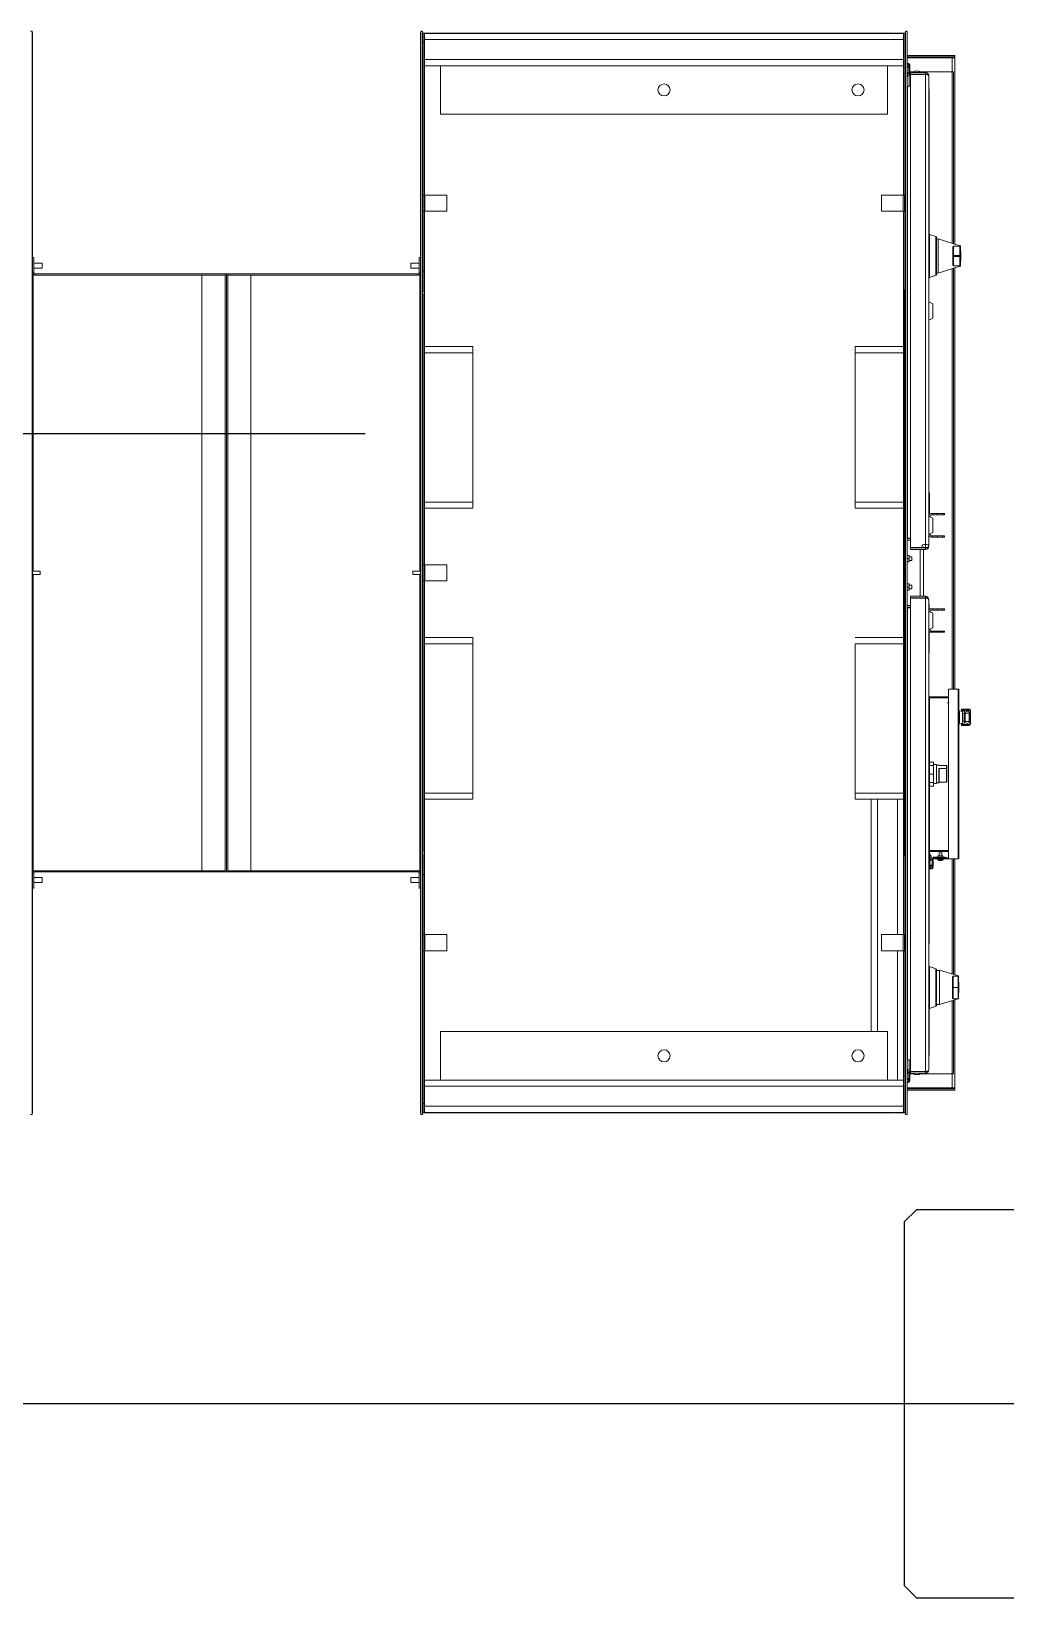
# Model space of a CAD drawing. Extents: x 1.3 to 36.8, y 1.2 to 24.4.
# Drawn here: x 5.766 to 7.022, y 13.629 to 15.647 of the extents above; entities that cross this region are included whole.
import ezdxf

# ---------------------------------------------------------------- set-up
doc = ezdxf.new("R2010")
doc.units = 0
doc.header["$LTSCALE"] = 96
doc.header["$MEASUREMENT"] = 0
doc.linetypes.add('CENTER', pattern=[2, 1.25, -0.25, 0.25, -0.25])
doc.linetypes.add('DOT', pattern=[0.25, 0, -0.25])
for name, color, linetype in [('A-COLS', 1, 'Continuous'), ('A-GRID', 8, 'CENTER'), ('E - Equipment New', 7, 'Continuous')]:
    doc.layers.add(name, color=color, linetype=linetype)
doc.layers.add('NO PLOT - GRID', color=255, linetype='DOT', plot=False)

msp = doc.modelspace()

# ---------------------------------------------------------------- linework, layer by layer
at = {"layer": 'A-COLS'}
msp.add_lwpolyline([(7.64121, 13.64435), (7.64121, 14.1131), (7.62559, 14.12873), (6.90684, 14.12873), (6.89121, 14.1131), (6.89121, 13.64435), (6.90684, 13.62873), (7.62559, 13.62873)], close=True, dxfattribs=at)
at = {"layer": 'A-GRID'}
for p, q in [((6.1964, 15.12872), (2.91385, 15.12872)), ((8.92253, 13.87873), (2.91385, 13.87873))]:
    msp.add_line(p, q, dxfattribs=at)
at = {"layer": 'E - Equipment New', "color": 254, "linetype": 'Continuous', "lineweight": 15}
for p, q in [((5.76715, 15.64737), (5.76496, 15.64737)), ((5.76715, 14.25154), (5.76715, 15.64737)), ((5.76757, 15.64581), (5.76715, 15.64581)), ((5.76757, 14.2531), (5.76757, 15.64581)), ((6.26757, 15.64581), (6.26798, 15.64581)), ((6.26757, 14.2531), (6.26757, 15.64581)), ((6.26798, 14.25154), (6.26798, 15.64737)), ((6.26798, 15.64737), (6.27017, 15.64737)), ((6.27017, 14.25154), (6.27017, 15.64737)), ((6.27017, 15.64518), (6.27194, 15.64518)), ((6.27194, 15.64518), (6.27194, 15.63331)), ((6.27194, 15.64518), (6.27413, 15.64518)), ((6.89028, 15.64477), (6.27278, 15.64477)), ((6.27278, 15.63685), (6.27278, 15.64477)), ((6.27413, 15.64518), (6.28429, 15.64518)), ((6.27413, 15.64518), (6.27413, 15.64477)), ((6.49934, 15.64518), (6.28538, 15.64518)), ((6.87694, 15.64518), (6.87694, 15.64477)), ((6.87804, 15.64518), (6.88819, 15.64518)), ((6.87804, 15.64518), (6.87804, 15.64477)), ((6.88819, 15.64518), (6.89038, 15.64518)), ((6.88819, 15.64477), (6.88819, 15.64518)), ((6.89028, 15.63685), (6.89028, 15.64477)), ((6.89101, 15.64518), (6.89038, 15.64518)), ((6.89038, 15.59369), (6.89038, 15.64518)), ((6.89101, 15.64518), (6.89288, 15.64518)), ((6.89101, 15.43643), (6.89101, 15.64518)), ((6.89288, 14.25154), (6.89288, 15.64737)), ((6.89288, 15.64737), (6.89507, 15.64737)), ((6.89507, 14.25154), (6.89507, 15.64737)), ((6.27194, 15.63331), (6.27017, 15.63331)), ((6.27194, 15.63331), (6.27246, 15.63331)), ((6.27194, 15.63331), (6.27194, 15.43643)), ((6.27246, 15.63331), (6.27278, 15.63331)), ((6.27246, 15.43643), (6.27246, 15.63331)), ((6.89028, 15.63685), (6.27278, 15.63685)), ((6.27278, 15.61102), (6.27278, 15.63685)), ((6.89028, 15.61102), (6.89028, 15.63685)), ((6.89028, 15.61102), (6.27278, 15.61102)), ((6.27278, 15.6031), (6.27278, 15.61102)), ((6.89028, 15.6031), (6.89028, 15.61102)), ((6.95615, 15.61612), (6.89507, 15.61612)), ((6.95615, 15.61456), (6.89507, 15.61456)), ((6.89507, 15.613), (6.95302, 15.613)), ((6.95302, 15.59529), (6.95302, 15.613)), ((6.95615, 15.613), (6.95302, 15.613)), ((6.95615, 15.61612), (6.95615, 15.61456)), ((6.95615, 15.3731), (6.95615, 15.613)), ((6.29361, 15.6031), (6.27278, 15.6031)), ((6.27278, 15.6031), (6.27278, 15.43643)), ((6.89028, 15.6031), (6.86944, 15.6031)), ((6.89028, 15.6031), (6.89028, 15.43643)), ((6.89028, 15.59369), (6.89101, 15.59369)), ((6.89101, 15.5898), (6.89028, 15.5898)), ((6.89038, 15.57685), (6.89038, 15.5898)), ((6.89559, 15.59175), (6.89559, 15.59382)), ((6.89559, 15.59175), (6.89559, 15.58969)), ((6.89696, 15.60156), (6.89696, 15.59956)), ((6.89821, 15.59956), (6.89696, 15.59956)), ((6.89696, 15.59956), (6.89696, 15.59388)), ((6.89729, 15.57685), (6.89729, 15.59249)), ((6.89821, 15.59956), (6.89821, 15.60372)), ((6.89821, 15.59388), (6.89821, 15.59956)), ((6.89821, 15.59529), (6.90414, 15.59529)), ((6.89926, 15.5942), (6.91832, 15.5942)), ((6.89926, 15.5942), (6.89926, 15.59202)), ((6.89926, 15.59202), (6.91009, 15.59202)), ((6.91832, 15.59187), (6.89926, 15.59187)), ((6.89926, 14.98196), (6.89926, 15.59187)), ((6.90551, 15.59597), (6.90967, 15.59597)), ((6.91009, 15.59187), (6.91009, 15.59202)), ((6.92051, 15.59202), (6.91009, 15.59202)), ((6.91108, 15.59529), (6.95302, 15.59529)), ((6.91154, 15.5942), (6.91154, 15.59529)), ((6.91832, 15.5942), (6.91832, 15.59202)), ((6.91832, 14.98196), (6.91832, 15.59187)), ((6.92051, 15.5916), (6.92051, 15.59202)), ((6.92269, 14.984), (6.92269, 15.58983)), ((6.95301, 15.37412), (6.95301, 15.59529)), ((6.95302, 15.59529), (6.95459, 15.59529)), ((6.95459, 15.59529), (6.95459, 15.37361)), ((6.89101, 15.57685), (6.89038, 15.57685)), ((6.89038, 15.57685), (6.89038, 15.43643)), ((6.89507, 15.57685), (6.89538, 15.57685)), ((6.89538, 15.57685), (6.89538, 14.99435)), ((6.89926, 15.57685), (6.89538, 15.57685)), ((6.92321, 15.57337), (6.92269, 15.57337)), ((6.92321, 15.38571), (6.92321, 15.57337)), ((6.27017, 15.43643), (6.27173, 15.43643)), ((6.27173, 15.43643), (6.27173, 15.4156)), ((6.27173, 15.43643), (6.2733, 15.43643)), ((6.2733, 15.43643), (6.2733, 15.4156)), ((6.2733, 15.43643), (6.30142, 15.43643)), ((6.30142, 15.43643), (6.30142, 15.4156)), ((6.88976, 15.43643), (6.86163, 15.43643)), ((6.86163, 15.4156), (6.86163, 15.43643)), ((6.88976, 15.43643), (6.89132, 15.43643)), ((6.88976, 15.4156), (6.88976, 15.43643)), ((6.89288, 15.43643), (6.89132, 15.43643)), ((6.89132, 15.4156), (6.89132, 15.43643)), ((6.27017, 15.4156), (6.27173, 15.4156)), ((6.2733, 15.4156), (6.27173, 15.4156)), ((6.27194, 15.4156), (6.27194, 15.33831)), ((6.27246, 15.31002), (6.27246, 15.4156)), ((6.27278, 15.4156), (6.27278, 15.24112)), ((6.2733, 15.4156), (6.30142, 15.4156)), ((6.88976, 15.4156), (6.86163, 15.4156)), ((6.89132, 15.4156), (6.88976, 15.4156)), ((6.89028, 15.4156), (6.89028, 15.24112)), ((6.89038, 15.4156), (6.89038, 15.29019)), ((6.89101, 14.48331), (6.89101, 15.4156)), ((6.89288, 15.4156), (6.89132, 15.4156)), ((6.92379, 15.38572), (6.932, 15.38274)), ((6.92379, 15.32993), (6.92379, 15.38572)), ((6.932, 15.38274), (6.932, 15.33291)), ((6.93254, 15.38197), (6.93254, 15.33368)), ((6.93254, 15.37997), (6.935, 15.37997)), ((6.935, 15.37997), (6.96314, 15.37083)), ((6.935, 15.33568), (6.935, 15.37997)), ((6.95386, 15.36982), (6.95386, 15.35834)), ((6.95468, 15.35834), (6.95468, 15.37064)), ((6.96288, 15.37064), (6.95468, 15.37064)), ((6.96288, 15.37064), (6.96288, 15.35834)), ((6.96314, 15.37083), (6.96314, 15.3706)), ((6.9637, 15.36982), (6.9637, 15.37005)), ((6.9637, 15.35834), (6.9637, 15.36982)), ((6.96411, 15.36439), (6.9637, 15.36439)), ((6.96411, 15.35126), (6.96411, 15.36439)), ((5.76757, 15.3557), (5.76913, 15.3557)), ((5.76913, 15.33643), (5.76913, 15.3557)), ((5.77987, 15.34857), (5.76913, 15.34857)), ((5.76913, 15.34201), (5.77987, 15.34201)), ((5.77987, 15.34857), (5.77987, 15.34201)), ((6.25526, 15.34857), (6.26601, 15.34857)), ((6.25526, 15.34857), (6.25526, 15.34201)), ((6.26601, 15.34201), (6.25526, 15.34201)), ((6.26757, 15.3557), (6.26601, 15.3557)), ((6.26601, 15.33643), (6.26601, 15.3557)), ((6.96314, 15.34482), (6.935, 15.33568)), ((6.95386, 15.35834), (6.95468, 15.35834)), ((6.95386, 15.35834), (6.95386, 15.35731)), ((6.95386, 15.35731), (6.95468, 15.35731)), ((6.95386, 15.35731), (6.95386, 15.34583)), ((6.95459, 15.34204), (6.95459, 14.79977)), ((6.95468, 15.35731), (6.95468, 15.35834)), ((6.95468, 15.35834), (6.96288, 15.35834)), ((6.95468, 15.34501), (6.95468, 15.35731)), ((6.96288, 15.35731), (6.95468, 15.35731)), ((6.95468, 15.34501), (6.96288, 15.34501)), ((6.95615, 14.79977), (6.95615, 15.34255)), ((6.96288, 15.35834), (6.96288, 15.35731)), ((6.9637, 15.35834), (6.96288, 15.35834)), ((6.96288, 15.35731), (6.96288, 15.34501)), ((6.9637, 15.35731), (6.96288, 15.35731)), ((6.96314, 15.34505), (6.96314, 15.34482)), ((6.9637, 15.35731), (6.9637, 15.35834)), ((6.9637, 15.34583), (6.9637, 15.35731)), ((6.96411, 15.35126), (6.9637, 15.35126)), ((6.9637, 15.3456), (6.9637, 15.34583)), ((5.76913, 15.33643), (5.76757, 15.33643)), ((5.76799, 15.33487), (5.76757, 15.33487)), ((5.76848, 15.33422), (5.76848, 14.9515)), ((5.77069, 15.33487), (5.77069, 15.33331)), ((6.01601, 15.33487), (5.77069, 15.33487)), ((6.01601, 15.33331), (5.77069, 15.33331)), ((5.98595, 15.33331), (5.98595, 14.5656)), ((6.01601, 15.33487), (6.01601, 15.33331)), ((6.01601, 15.33487), (6.01601, 14.56404)), ((6.01757, 15.33487), (6.01601, 15.33487)), ((6.01757, 15.33487), (6.01757, 14.56404)), ((6.01757, 15.33487), (6.01913, 15.33487)), ((6.01757, 15.33487), (6.01757, 14.56404)), ((6.01913, 15.33487), (6.01913, 15.33331)), ((6.01913, 15.33487), (6.26444, 15.33487)), ((6.01913, 15.33487), (6.01913, 14.56404)), ((6.01913, 15.33331), (6.26444, 15.33331)), ((6.04918, 15.33331), (6.04918, 14.5656)), ((6.26444, 15.33487), (6.26444, 15.33331)), ((6.26601, 15.33643), (6.26757, 15.33643)), ((6.26665, 15.33422), (6.26665, 14.9515)), ((6.26715, 15.33487), (6.26757, 15.33487)), ((6.27194, 15.33831), (6.27017, 15.33831)), ((6.27194, 15.33831), (6.27194, 15.31143)), ((6.932, 15.33291), (6.92379, 15.32993)), ((6.935, 15.33568), (6.93254, 15.33568)), ((6.95301, 14.79977), (6.95301, 15.34153)), ((6.27194, 15.30764), (6.27194, 14.95987)), ((6.27246, 14.95987), (6.27246, 15.30739)), ((6.89163, 15.31404), (6.89288, 15.31404)), ((6.89163, 15.31404), (6.89163, 14.58487)), ((6.89028, 15.29019), (6.89101, 15.29019)), ((6.89101, 15.28363), (6.89028, 15.28363)), ((6.89038, 15.28363), (6.89038, 15.01493)), ((6.92269, 15.29863), (6.9279, 15.2962)), ((6.9279, 15.2962), (6.9279, 15.27762)), ((6.9279, 15.27762), (6.92269, 15.27519)), ((6.33528, 15.24112), (6.27278, 15.24112)), ((6.27278, 15.2332), (6.27278, 15.24112)), ((6.33528, 15.2332), (6.33528, 15.24112)), ((6.89028, 15.24112), (6.82778, 15.24112)), ((6.82778, 15.2332), (6.82778, 15.24112)), ((6.89028, 15.2332), (6.89028, 15.24112)), ((6.33528, 15.2332), (6.27278, 15.2332)), ((6.27278, 15.0407), (6.27278, 15.2332)), ((6.33528, 15.0407), (6.33528, 15.2332)), ((6.89028, 15.2332), (6.82778, 15.2332)), ((6.82778, 15.0407), (6.82778, 15.2332)), ((6.89028, 15.0407), (6.89028, 15.2332)), ((6.33528, 15.0407), (6.27278, 15.0407)), ((6.27278, 15.03279), (6.27278, 15.0407)), ((6.33528, 15.03279), (6.33528, 15.0407)), ((6.89028, 15.0407), (6.82778, 15.0407)), ((6.82778, 15.03279), (6.82778, 15.0407)), ((6.89028, 15.03279), (6.89028, 15.0407)), ((6.92373, 15.05254), (6.92269, 15.05254)), ((6.92373, 15.02511), (6.92373, 15.05254)), ((6.33528, 15.03279), (6.27278, 15.03279)), ((6.27278, 15.03279), (6.27278, 14.95987)), ((6.89028, 15.03279), (6.82778, 15.03279)), ((6.89028, 15.03279), (6.89028, 14.86612)), ((6.92269, 15.02254), (6.9279, 15.02011)), ((6.92433, 15.02271), (6.92433, 15.02177)), ((6.92433, 15.02182), (6.9279, 15.02016)), ((6.92597, 15.02599), (6.92796, 15.02599)), ((6.92796, 15.02435), (6.92597, 15.02435)), ((6.9279, 15.02016), (6.9279, 15.02011)), ((6.9279, 15.02011), (6.9279, 15.01082)), ((6.92796, 15.02599), (6.92796, 15.02435)), ((6.93376, 15.02599), (6.92796, 15.02599)), ((6.93376, 15.02435), (6.92796, 15.02435)), ((6.93376, 15.02435), (6.93376, 15.02599)), ((6.93376, 15.02599), (6.94039, 15.02599)), ((6.94039, 15.02435), (6.93376, 15.02435)), ((6.94039, 15.02435), (6.94039, 15.02599)), ((6.94039, 15.02599), (6.94279, 15.02599)), ((6.94279, 15.02435), (6.94039, 15.02435)), ((6.94279, 15.02435), (6.94279, 15.02599)), ((6.89028, 15.01493), (6.89101, 15.01493)), ((6.89028, 15.01488), (6.89101, 15.01488)), ((6.89101, 15.01321), (6.89028, 15.01321)), ((6.89028, 15.00842), (6.89101, 15.00842)), ((6.89101, 15.00676), (6.89028, 15.00676)), ((6.89038, 15.00676), (6.89038, 14.98935)), ((6.9279, 15.00153), (6.92269, 14.9991)), ((6.92433, 14.99986), (6.92433, 14.99893)), ((6.9279, 15.01082), (6.9279, 15.00153)), ((6.89028, 14.98591), (6.89038, 14.98591)), ((6.89038, 14.98133), (6.89038, 14.98935)), ((6.89101, 14.98935), (6.89038, 14.98935)), ((6.89038, 14.98133), (6.89101, 14.98133)), ((6.89538, 14.99435), (6.89507, 14.99435)), ((6.89926, 14.99372), (6.89507, 14.99372)), ((6.89926, 14.99154), (6.89507, 14.99154)), ((6.89538, 14.99435), (6.89926, 14.99435)), ((6.89926, 14.98196), (6.91832, 14.98196)), ((6.91009, 14.98181), (6.89926, 14.98181)), ((6.89926, 14.97962), (6.89926, 14.98181)), ((6.91832, 14.97962), (6.89926, 14.97962)), ((6.91009, 14.98181), (6.91009, 14.98196)), ((6.92051, 14.98181), (6.91009, 14.98181)), ((6.91163, 14.97962), (6.91163, 14.91929)), ((6.91601, 14.97962), (6.91601, 14.91929)), ((6.91832, 14.97962), (6.91832, 14.98181)), ((6.92051, 14.98181), (6.92051, 14.98223)), ((6.92597, 14.99729), (6.92796, 14.99729)), ((6.92796, 14.99564), (6.92597, 14.99564)), ((6.92796, 14.99729), (6.92796, 14.99564)), ((6.93376, 14.99729), (6.92796, 14.99729)), ((6.92796, 14.99564), (6.93376, 14.99564)), ((6.93376, 14.99729), (6.93376, 14.99564)), ((6.94039, 14.99729), (6.93376, 14.99729)), ((6.93376, 14.99564), (6.94039, 14.99564)), ((6.94039, 14.99564), (6.94039, 14.99729)), ((6.94279, 14.99729), (6.94039, 14.99729)), ((6.94039, 14.99564), (6.94279, 14.99564)), ((6.94279, 14.99564), (6.94279, 14.99729)), ((6.27017, 14.95987), (6.27173, 14.95987)), ((6.27173, 14.95987), (6.27173, 14.93904)), ((6.27173, 14.95987), (6.2733, 14.95987)), ((6.2733, 14.95987), (6.2733, 14.93904)), ((6.2733, 14.95987), (6.30142, 14.95987)), ((6.30142, 14.95987), (6.30142, 14.93904)), ((6.89507, 14.97178), (6.897, 14.97178)), ((6.89507, 14.96768), (6.897, 14.96768)), ((6.89507, 14.96358), (6.897, 14.96358)), ((6.897, 14.97178), (6.89749, 14.97178)), ((6.897, 14.96358), (6.89749, 14.96358)), ((6.89749, 14.97178), (6.89749, 14.96973)), ((6.89749, 14.97014), (6.90085, 14.97014)), ((6.89749, 14.96973), (6.89749, 14.96563)), ((6.89749, 14.96563), (6.89749, 14.96358)), ((6.90085, 14.96522), (6.89749, 14.96522)), ((6.90085, 14.96522), (6.90085, 14.97014)), ((5.77741, 14.9515), (5.76757, 14.9515)), ((5.76757, 14.9474), (5.77741, 14.9474)), ((5.76848, 14.9474), (5.76848, 14.56468)), ((5.77741, 14.9515), (5.77741, 14.9474)), ((6.25773, 14.9515), (6.26757, 14.9515)), ((6.25773, 14.9515), (6.25773, 14.9474)), ((6.26757, 14.9474), (6.25773, 14.9474)), ((6.26665, 14.9474), (6.26665, 14.56468)), ((6.27017, 14.93904), (6.27173, 14.93904)), ((6.2733, 14.93904), (6.27173, 14.93904)), ((6.27194, 14.93904), (6.27194, 14.59126)), ((6.27246, 14.59152), (6.27246, 14.93904)), ((6.27278, 14.93904), (6.27278, 14.86612)), ((6.2733, 14.93904), (6.30142, 14.93904)), ((6.89507, 14.93533), (6.897, 14.93533)), ((6.89507, 14.93122), (6.897, 14.93122)), ((6.89507, 14.92712), (6.897, 14.92712)), ((6.897, 14.93533), (6.89749, 14.93533)), ((6.897, 14.92712), (6.89749, 14.92712)), ((6.89749, 14.93533), (6.89749, 14.93328)), ((6.89749, 14.93369), (6.90085, 14.93369)), ((6.89749, 14.93328), (6.89749, 14.92917)), ((6.89749, 14.92917), (6.89749, 14.92712)), ((6.90085, 14.92876), (6.89749, 14.92876)), ((6.89926, 14.91929), (6.91832, 14.91929)), ((6.89926, 14.91929), (6.89926, 14.9171)), ((6.90085, 14.92876), (6.90085, 14.93369)), ((6.91832, 14.91929), (6.91832, 14.9171)), ((6.89038, 14.913), (6.89028, 14.913)), ((6.89038, 14.90956), (6.89038, 14.91758)), ((6.89038, 14.91758), (6.89101, 14.91758)), ((6.89038, 14.90956), (6.89038, 14.89215)), ((6.89101, 14.90956), (6.89038, 14.90956)), ((6.89507, 14.90737), (6.89926, 14.90737)), ((6.89507, 14.90518), (6.89926, 14.90518)), ((6.89507, 14.90456), (6.89538, 14.90456)), ((6.89538, 14.90456), (6.89538, 14.32206)), ((6.89926, 14.90456), (6.89538, 14.90456)), ((6.89926, 14.9171), (6.91009, 14.9171)), ((6.89926, 14.30704), (6.89926, 14.91695)), ((6.91832, 14.91695), (6.89926, 14.91695)), ((6.91009, 14.9171), (6.92051, 14.9171)), ((6.91009, 14.9171), (6.91009, 14.91695)), ((6.91832, 14.30704), (6.91832, 14.91695)), ((6.92051, 14.9171), (6.92051, 14.91668)), ((6.92269, 14.30908), (6.92269, 14.91491)), ((6.92332, 14.90887), (6.92269, 14.90887)), ((6.92311, 14.90365), (6.92269, 14.90365)), ((6.92269, 14.89976), (6.9279, 14.89733)), ((6.92311, 14.90153), (6.92311, 14.90365)), ((6.92332, 14.90186), (6.92332, 14.90887)), ((6.92433, 14.89899), (6.92433, 14.89993)), ((6.92433, 14.89904), (6.9279, 14.89738)), ((6.92796, 14.90321), (6.92597, 14.90321)), ((6.92597, 14.90157), (6.92796, 14.90157)), ((6.92796, 14.90157), (6.92796, 14.90321)), ((6.93376, 14.90321), (6.92796, 14.90321)), ((6.92796, 14.90157), (6.93376, 14.90157)), ((6.93376, 14.90157), (6.93376, 14.90321)), ((6.94039, 14.90321), (6.93376, 14.90321)), ((6.93376, 14.90157), (6.94039, 14.90157)), ((6.94039, 14.90157), (6.94039, 14.90321)), ((6.94279, 14.90321), (6.94039, 14.90321)), ((6.94039, 14.90157), (6.94279, 14.90157)), ((6.94279, 14.90157), (6.94279, 14.90321)), ((6.89028, 14.89215), (6.89101, 14.89215)), ((6.89028, 14.8921), (6.89101, 14.8921)), ((6.89101, 14.89043), (6.89028, 14.89043)), ((6.89028, 14.88564), (6.89101, 14.88564)), ((6.89101, 14.88397), (6.89028, 14.88397)), ((6.89038, 14.88397), (6.89038, 14.69476)), ((6.9279, 14.87875), (6.92269, 14.87632)), ((6.9279, 14.89738), (6.9279, 14.89733)), ((6.9279, 14.89733), (6.9279, 14.87875)), ((6.33528, 14.86612), (6.27278, 14.86612)), ((6.27278, 14.8582), (6.27278, 14.86612)), ((6.33528, 14.8582), (6.27278, 14.8582)), ((6.27278, 14.6657), (6.27278, 14.8582)), ((6.33528, 14.8582), (6.33528, 14.86612)), ((6.33528, 14.6657), (6.33528, 14.8582)), ((6.89028, 14.86612), (6.82778, 14.86612)), ((6.89028, 14.8582), (6.82778, 14.8582)), ((6.82778, 14.6657), (6.82778, 14.8582)), ((6.89028, 14.8582), (6.89028, 14.86612)), ((6.89028, 14.6657), (6.89028, 14.8582)), ((6.92311, 14.85679), (6.92311, 14.87454)), ((6.92332, 14.84637), (6.92332, 14.87422)), ((6.92433, 14.87614), (6.92433, 14.87708)), ((6.92796, 14.8745), (6.92597, 14.8745)), ((6.92597, 14.87286), (6.92796, 14.87286)), ((6.92796, 14.87286), (6.92796, 14.8745)), ((6.92796, 14.8745), (6.93376, 14.8745)), ((6.93376, 14.87286), (6.92796, 14.87286)), ((6.93376, 14.8745), (6.93376, 14.87286)), ((6.93376, 14.8745), (6.94039, 14.8745)), ((6.94039, 14.87286), (6.93376, 14.87286)), ((6.94039, 14.87286), (6.94039, 14.8745)), ((6.94039, 14.8745), (6.94279, 14.8745)), ((6.94279, 14.87286), (6.94039, 14.87286)), ((6.94279, 14.8745), (6.94279, 14.87286)), ((6.92311, 14.85679), (6.92269, 14.85679)), ((6.92332, 14.84637), (6.92269, 14.84637)), ((6.96049, 14.79977), (6.94813, 14.79977)), ((6.94813, 14.58102), (6.94813, 14.79977)), ((6.96049, 14.79977), (6.96049, 14.79858)), ((6.96049, 14.79858), (6.96167, 14.79858)), ((6.96049, 14.5822), (6.96049, 14.79858)), ((6.96167, 14.79858), (6.96167, 14.5822)), ((6.92387, 14.7897), (6.92387, 14.78873)), ((6.92387, 14.7897), (6.94813, 14.7897)), ((6.92387, 14.78873), (6.94813, 14.78873)), ((6.94813, 14.78858), (6.92387, 14.78858)), ((6.92387, 14.78858), (6.92387, 14.70549)), ((6.92321, 14.76665), (6.92269, 14.76665)), ((6.92321, 14.47137), (6.92321, 14.76665)), ((6.96167, 14.77177), (6.96219, 14.77177)), ((6.96219, 14.77177), (6.96611, 14.77072)), ((6.96219, 14.76331), (6.96219, 14.77177)), ((6.96219, 14.75485), (6.96219, 14.76331)), ((6.9649, 14.77372), (6.97448, 14.77372)), ((6.9649, 14.77237), (6.9649, 14.77372)), ((6.9649, 14.77237), (6.97448, 14.77237)), ((6.9649, 14.77237), (6.9649, 14.77202)), ((6.96855, 14.77104), (6.9649, 14.77202)), ((6.96611, 14.76331), (6.96611, 14.77072)), ((6.96611, 14.7559), (6.96611, 14.76331)), ((6.96636, 14.76331), (6.96636, 14.77039)), ((6.96636, 14.7681), (6.9688, 14.76814)), ((6.96636, 14.75622), (6.96636, 14.76331)), ((6.9688, 14.75847), (6.96636, 14.75852)), ((6.96848, 14.76767), (6.9688, 14.76783)), ((6.96848, 14.76767), (6.96848, 14.75894)), ((6.9688, 14.75879), (6.96848, 14.75894)), ((6.9688, 14.77072), (6.9688, 14.76877)), ((6.9688, 14.76783), (6.9688, 14.76877)), ((6.9688, 14.767), (6.9688, 14.75962)), ((6.96973, 14.767), (6.9688, 14.767)), ((6.9688, 14.75962), (6.96973, 14.75962)), ((6.9688, 14.75785), (6.9688, 14.75879)), ((6.9688, 14.75785), (6.9688, 14.7559)), ((6.96973, 14.767), (6.96973, 14.75962)), ((6.96987, 14.76872), (6.97493, 14.76872)), ((6.96987, 14.76872), (6.96987, 14.76786)), ((6.96987, 14.75876), (6.96987, 14.75789)), ((6.96987, 14.75789), (6.97493, 14.75789)), ((6.97448, 14.77372), (6.97448, 14.77237)), ((6.97493, 14.75789), (6.97493, 14.76872)), ((6.97605, 14.77185), (6.97605, 14.75477)), ((6.97605, 14.77185), (6.97636, 14.77185)), ((6.97636, 14.77185), (6.97636, 14.75477)), ((6.96219, 14.75485), (6.96167, 14.75485)), ((6.96611, 14.7559), (6.96219, 14.75485)), ((6.9649, 14.7546), (6.96855, 14.75558)), ((6.9649, 14.7546), (6.9649, 14.75424)), ((6.97448, 14.75424), (6.9649, 14.75424)), ((6.9649, 14.75289), (6.9649, 14.75424)), ((6.97448, 14.75289), (6.9649, 14.75289)), ((6.97448, 14.75424), (6.97448, 14.75289)), ((6.97605, 14.75477), (6.97636, 14.75477)), ((6.92371, 14.71022), (6.92321, 14.71022)), ((6.92371, 14.67002), (6.92371, 14.71022)), ((6.92371, 14.71022), (6.92373, 14.71022)), ((6.92373, 14.71022), (6.92373, 14.69251)), ((6.92894, 14.70549), (6.92373, 14.70549)), ((6.92894, 14.70099), (6.92373, 14.70099)), ((6.92894, 14.70099), (6.92894, 14.70549)), ((6.92894, 14.70236), (6.93259, 14.70236)), ((6.92894, 14.69012), (6.92894, 14.70099)), ((6.93259, 14.67788), (6.93259, 14.70236)), ((6.93259, 14.70158), (6.93571, 14.70158)), ((6.93571, 14.70158), (6.93571, 14.70119)), ((6.94561, 14.70119), (6.93571, 14.70119)), ((6.94561, 14.69717), (6.93571, 14.69717)), ((6.93571, 14.69717), (6.93571, 14.67866)), ((6.93623, 14.67918), (6.93623, 14.69675)), ((6.94561, 14.70119), (6.94561, 14.69717)), ((6.94561, 14.69717), (6.94561, 14.67966)), ((6.94613, 14.69717), (6.94613, 14.70058)), ((6.94613, 14.68031), (6.94613, 14.69717)), ((6.89028, 14.69476), (6.89101, 14.69476)), ((6.89028, 14.69007), (6.89101, 14.69007)), ((6.89028, 14.68496), (6.89101, 14.68496)), ((6.89028, 14.67559), (6.89101, 14.67559)), ((6.89038, 14.67559), (6.89038, 14.61528)), ((6.92373, 14.69012), (6.92373, 14.69251)), ((6.92894, 14.69012), (6.92373, 14.69012)), ((6.92373, 14.68773), (6.92373, 14.69012)), ((6.92373, 14.68773), (6.92373, 14.67002)), ((6.92894, 14.67926), (6.92373, 14.67926)), ((6.92894, 14.67926), (6.92894, 14.69012)), ((6.92894, 14.67476), (6.92894, 14.67926)), ((6.93259, 14.67788), (6.92894, 14.67788)), ((6.93571, 14.67866), (6.93259, 14.67866)), ((6.94561, 14.67966), (6.93623, 14.67966)), ((6.33528, 14.6657), (6.27278, 14.6657)), ((6.27278, 14.65779), (6.27278, 14.6657)), ((6.33528, 14.65779), (6.27278, 14.65779)), ((6.27278, 14.65779), (6.27278, 14.48331)), ((6.33528, 14.65779), (6.33528, 14.6657)), ((6.89028, 14.6657), (6.82778, 14.6657)), ((6.82778, 14.65779), (6.82778, 14.6657)), ((6.89028, 14.65779), (6.82778, 14.65779)), ((6.84861, 14.65779), (6.84861, 14.35831)), ((6.85653, 14.65779), (6.85653, 14.35831)), ((6.88236, 14.65779), (6.88236, 14.48331)), ((6.89028, 14.65779), (6.89028, 14.6657)), ((6.89028, 14.65779), (6.89028, 14.48331)), ((6.92371, 14.67002), (6.92321, 14.67002)), ((6.92371, 14.67002), (6.92373, 14.67002)), ((6.92894, 14.67476), (6.92373, 14.67476)), ((6.92387, 14.67476), (6.92387, 14.59166)), ((6.89028, 14.61528), (6.89101, 14.61528)), ((6.89101, 14.60871), (6.89028, 14.60871)), ((6.89038, 14.60871), (6.89038, 14.48331)), ((6.27194, 14.58747), (6.27194, 14.5606)), ((6.27246, 14.48331), (6.27246, 14.58889)), ((6.89288, 14.58487), (6.89163, 14.58487)), ((6.92321, 14.58852), (6.92394, 14.58852)), ((6.94813, 14.59166), (6.92387, 14.59166)), ((6.92387, 14.59151), (6.94813, 14.59151)), ((6.92387, 14.59054), (6.92387, 14.59151)), ((6.92387, 14.59054), (6.94813, 14.59054)), ((6.92394, 14.58852), (6.92394, 14.57349)), ((6.92571, 14.58227), (6.92571, 14.58434)), ((6.92571, 14.58227), (6.92571, 14.58021)), ((6.92709, 14.57445), (6.92709, 14.58013)), ((6.92834, 14.58013), (6.92834, 14.57445)), ((6.93021, 14.58325), (6.94396, 14.58325)), ((6.94396, 14.582), (6.93021, 14.582)), ((6.93042, 14.58102), (6.93042, 14.582)), ((6.93303, 14.58102), (6.93042, 14.58102)), ((6.93303, 14.582), (6.93303, 14.58102)), ((6.94813, 14.582), (6.93303, 14.582)), ((6.94813, 14.58102), (6.93303, 14.58102)), ((6.93436, 14.57993), (6.93436, 14.58102)), ((6.93436, 14.57993), (6.94107, 14.57993)), ((6.93447, 14.5846), (6.93476, 14.58489)), ((6.93447, 14.58325), (6.93447, 14.5846)), ((6.93447, 14.5846), (6.94095, 14.5846)), ((6.93449, 14.57967), (6.94094, 14.57967)), ((6.94067, 14.58489), (6.93476, 14.58489)), ((6.93601, 14.58489), (6.93601, 14.58883)), ((6.93601, 14.58883), (6.93942, 14.58883)), ((6.93942, 14.58883), (6.93942, 14.58489)), ((6.94067, 14.58489), (6.94095, 14.5846)), ((6.94095, 14.5846), (6.94095, 14.58325)), ((6.94107, 14.58102), (6.94107, 14.57993)), ((6.94396, 14.58325), (6.94396, 14.582)), ((6.96049, 14.58102), (6.94813, 14.58102)), ((6.95301, 14.43237), (6.95301, 14.58102)), ((6.95459, 14.58102), (6.95459, 14.43189)), ((6.95615, 14.43141), (6.95615, 14.58102)), ((6.96049, 14.5822), (6.96167, 14.5822)), ((6.96049, 14.58102), (6.96049, 14.5822)), ((5.76799, 14.56404), (5.76757, 14.56404)), ((5.76913, 14.56247), (5.76757, 14.56247)), ((5.76913, 14.5432), (5.76913, 14.56247)), ((5.77987, 14.5569), (5.76913, 14.5569)), ((5.77069, 14.56404), (5.77069, 14.5656)), ((6.01601, 14.5656), (5.77069, 14.5656)), ((6.01601, 14.56404), (5.77069, 14.56404)), ((5.77987, 14.5569), (5.77987, 14.55034)), ((6.01601, 14.5656), (6.01601, 14.56404)), ((6.01757, 14.56404), (6.01601, 14.56404)), ((6.01757, 14.56404), (6.01913, 14.56404)), ((6.01913, 14.5656), (6.01913, 14.56404)), ((6.01913, 14.5656), (6.26444, 14.5656)), ((6.01913, 14.56404), (6.26444, 14.56404)), ((6.25526, 14.5569), (6.26601, 14.5569)), ((6.25526, 14.5569), (6.25526, 14.55034)), ((6.26444, 14.56404), (6.26444, 14.5656)), ((6.26601, 14.56247), (6.26757, 14.56247)), ((6.26601, 14.5432), (6.26601, 14.56247)), ((6.26715, 14.56404), (6.26757, 14.56404)), ((6.27017, 14.5606), (6.27194, 14.5606)), ((6.27194, 14.5606), (6.27194, 14.48331)), ((6.92334, 14.57237), (6.92321, 14.57259)), ((6.92334, 14.57029), (6.92334, 14.57237)), ((6.92394, 14.57349), (6.92459, 14.57237)), ((6.92459, 14.57237), (6.92459, 14.57029)), ((6.92506, 14.57127), (6.92485, 14.57258)), ((6.92709, 14.57445), (6.92834, 14.57445)), ((6.92709, 14.57245), (6.92709, 14.57445)), ((6.92834, 14.57445), (6.92834, 14.57029)), ((5.76757, 14.5432), (5.76913, 14.5432)), ((5.76913, 14.55034), (5.77987, 14.55034)), ((6.26601, 14.55034), (6.25526, 14.55034)), ((6.26757, 14.5432), (6.26601, 14.5432)), ((6.27017, 14.48331), (6.27173, 14.48331)), ((6.27173, 14.48331), (6.27173, 14.46247)), ((6.27173, 14.48331), (6.2733, 14.48331)), ((6.2733, 14.48331), (6.2733, 14.46247)), ((6.2733, 14.48331), (6.30142, 14.48331)), ((6.30142, 14.48331), (6.30142, 14.46247)), ((6.88976, 14.48331), (6.86163, 14.48331)), ((6.86163, 14.46247), (6.86163, 14.48331)), ((6.88976, 14.46247), (6.88976, 14.48331)), ((6.88976, 14.48331), (6.89132, 14.48331)), ((6.89288, 14.48331), (6.89132, 14.48331)), ((6.89132, 14.46247), (6.89132, 14.48331)), ((6.27017, 14.46247), (6.27173, 14.46247)), ((6.2733, 14.46247), (6.27173, 14.46247)), ((6.27194, 14.46247), (6.27194, 14.2656)), ((6.27246, 14.2656), (6.27246, 14.46247)), ((6.27278, 14.46247), (6.27278, 14.29581)), ((6.2733, 14.46247), (6.30142, 14.46247)), ((6.88976, 14.46247), (6.86163, 14.46247)), ((6.88236, 14.46247), (6.88236, 14.29581)), ((6.89132, 14.46247), (6.88976, 14.46247)), ((6.89028, 14.46247), (6.89028, 14.29581)), ((6.89038, 14.46247), (6.89038, 14.32206)), ((6.89101, 14.25373), (6.89101, 14.46247)), ((6.89288, 14.46247), (6.89132, 14.46247)), ((6.92321, 14.47137), (6.92269, 14.47137)), ((6.92379, 14.44225), (6.932, 14.43926)), ((6.92379, 14.38822), (6.92379, 14.44225)), ((6.932, 14.43926), (6.932, 14.3912)), ((6.93254, 14.43849), (6.93254, 14.39197)), ((6.93254, 14.43707), (6.93664, 14.43707)), ((6.93664, 14.43738), (6.96066, 14.43003)), ((6.93664, 14.39308), (6.93664, 14.43738)), ((6.95345, 14.42903), (6.95345, 14.41524)), ((6.95427, 14.41524), (6.95345, 14.41524)), ((6.95345, 14.41524), (6.95345, 14.41522)), ((6.95427, 14.41522), (6.95345, 14.41522)), ((6.95345, 14.41522), (6.95345, 14.40143)), ((6.95427, 14.41524), (6.95427, 14.42985)), ((6.96042, 14.42985), (6.95427, 14.42985)), ((6.95427, 14.41522), (6.95427, 14.41524)), ((6.95427, 14.41524), (6.96042, 14.41524)), ((6.96042, 14.41522), (6.95427, 14.41522)), ((6.95427, 14.40061), (6.95427, 14.41522)), ((6.96042, 14.42985), (6.96042, 14.41524)), ((6.96042, 14.41524), (6.96042, 14.41522)), ((6.96124, 14.41524), (6.96042, 14.41524)), ((6.96124, 14.41522), (6.96042, 14.41522)), ((6.96042, 14.41522), (6.96042, 14.40061)), ((6.96066, 14.43003), (6.96066, 14.42982)), ((6.96124, 14.42903), (6.96124, 14.42925)), ((6.96124, 14.41524), (6.96124, 14.42903)), ((6.96165, 14.42179), (6.96124, 14.42179)), ((6.96124, 14.41522), (6.96124, 14.41524)), ((6.96124, 14.40143), (6.96124, 14.41522)), ((6.96165, 14.40867), (6.96165, 14.42179)), ((6.92295, 14.40887), (6.92269, 14.40887)), ((6.92269, 14.40497), (6.92295, 14.40497)), ((6.92295, 14.40497), (6.92295, 14.40887)), ((6.92295, 14.40679), (6.92321, 14.40679)), ((6.92295, 14.32943), (6.92295, 14.40497)), ((6.92295, 14.40497), (6.92321, 14.40497)), ((6.92321, 14.40497), (6.92321, 14.40679)), ((6.92321, 14.32943), (6.92321, 14.40497)), ((6.93664, 14.39339), (6.93254, 14.39339)), ((6.96066, 14.40043), (6.93664, 14.39308)), ((6.95301, 14.30362), (6.95301, 14.39809)), ((6.95427, 14.40061), (6.96042, 14.40061)), ((6.95459, 14.39857), (6.95459, 14.30362)), ((6.95615, 14.28591), (6.95615, 14.39905)), ((6.96066, 14.40064), (6.96066, 14.40043)), ((6.96165, 14.40867), (6.96124, 14.40867)), ((6.96124, 14.40121), (6.96124, 14.40143)), ((6.932, 14.3912), (6.92379, 14.38822)), ((6.89038, 14.32206), (6.89101, 14.32206)), ((6.89038, 14.30911), (6.89038, 14.32206)), ((6.89538, 14.32206), (6.89507, 14.32206)), ((6.89538, 14.32206), (6.89926, 14.32206)), ((6.89729, 14.30642), (6.89729, 14.32206)), ((6.27278, 14.29581), (6.29361, 14.29581)), ((6.27278, 14.29581), (6.27278, 14.28789)), ((6.86944, 14.29581), (6.89028, 14.29581)), ((6.89028, 14.30911), (6.89101, 14.30911)), ((6.89101, 14.30521), (6.89028, 14.30521)), ((6.89028, 14.29581), (6.89028, 14.28789)), ((6.89038, 14.25373), (6.89038, 14.30521)), ((6.89559, 14.30716), (6.89559, 14.30923)), ((6.89559, 14.30716), (6.89559, 14.30511)), ((6.8966, 14.29752), (6.89615, 14.29635)), ((6.89696, 14.29518), (6.89696, 14.30502)), ((6.89821, 14.30502), (6.89821, 14.29518)), ((6.90414, 14.30362), (6.89821, 14.30362)), ((6.89926, 14.30704), (6.91832, 14.30704)), ((6.91009, 14.30689), (6.89926, 14.30689)), ((6.89926, 14.3047), (6.89926, 14.30689)), ((6.91832, 14.3047), (6.89926, 14.3047)), ((6.90967, 14.30293), (6.90551, 14.30293)), ((6.91009, 14.30704), (6.91009, 14.30689)), ((6.91009, 14.30689), (6.92051, 14.30689)), ((6.95302, 14.30362), (6.91108, 14.30362)), ((6.91154, 14.30362), (6.91154, 14.3047)), ((6.91832, 14.3047), (6.91832, 14.30689)), ((6.92051, 14.30731), (6.92051, 14.30689)), ((6.95302, 14.28591), (6.95302, 14.30362)), ((6.95459, 14.30362), (6.95302, 14.30362)), ((6.27278, 14.28789), (6.89028, 14.28789)), ((6.27278, 14.28789), (6.27278, 14.26206)), ((6.89028, 14.28789), (6.89028, 14.26206)), ((6.95302, 14.28591), (6.89507, 14.28591)), ((6.89507, 14.28435), (6.95615, 14.28435)), ((6.89507, 14.28279), (6.95615, 14.28279)), ((6.95302, 14.28591), (6.95615, 14.28591)), ((6.95615, 14.28279), (6.95615, 14.28435)), ((5.76715, 14.2531), (5.76757, 14.2531)), ((6.26798, 14.2531), (6.26757, 14.2531)), ((6.27017, 14.2656), (6.27194, 14.2656)), ((6.27017, 14.25373), (6.27194, 14.25373)), ((6.27246, 14.2656), (6.27194, 14.2656)), ((6.27194, 14.2656), (6.27194, 14.25373)), ((6.27413, 14.25373), (6.27194, 14.25373)), ((6.27278, 14.2656), (6.27246, 14.2656)), ((6.27278, 14.26206), (6.89028, 14.26206)), ((6.27278, 14.26206), (6.27278, 14.25414)), ((6.27278, 14.25414), (6.89028, 14.25414)), ((6.27413, 14.25414), (6.27413, 14.25373)), ((6.27413, 14.25373), (6.28429, 14.25373)), ((6.28429, 14.25373), (6.28429, 14.25414)), ((6.28538, 14.25373), (6.28538, 14.25414)), ((6.28538, 14.25373), (6.47851, 14.25373)), ((6.49413, 14.25373), (6.47851, 14.25373)), ((6.49413, 14.25373), (6.55467, 14.25373)), ((6.55467, 14.25373), (6.55467, 14.25414)), ((6.55467, 14.25373), (6.56114, 14.25373)), ((6.56114, 14.25414), (6.56114, 14.25373)), ((6.56114, 14.25373), (6.56166, 14.25373)), ((6.56166, 14.25373), (6.56166, 14.25414)), ((6.56322, 14.25373), (6.56166, 14.25373)), ((6.56322, 14.25414), (6.56322, 14.25373)), ((6.56322, 14.25373), (6.56374, 14.25373)), ((6.56374, 14.25373), (6.56374, 14.25414)), ((6.56374, 14.25373), (6.57027, 14.25373)), ((6.57027, 14.25414), (6.57027, 14.25373)), ((6.57027, 14.25373), (6.57079, 14.25373)), ((6.57079, 14.25373), (6.57079, 14.25414)), ((6.57235, 14.25373), (6.57079, 14.25373)), ((6.57235, 14.25414), (6.57235, 14.25373)), ((6.57235, 14.25373), (6.57287, 14.25373)), ((6.57287, 14.25373), (6.57287, 14.25414)), ((6.57287, 14.25373), (6.57939, 14.25373)), ((6.57939, 14.25414), (6.57939, 14.25373)), ((6.57939, 14.25373), (6.57991, 14.25373)), ((6.57991, 14.25373), (6.57991, 14.25414)), ((6.58147, 14.25373), (6.57991, 14.25373)), ((6.58147, 14.25414), (6.58147, 14.25373)), ((6.58147, 14.25373), (6.58199, 14.25373)), ((6.58199, 14.25373), (6.58199, 14.25414)), ((6.58199, 14.25373), (6.58852, 14.25373)), ((6.58852, 14.25414), (6.58852, 14.25373)), ((6.58852, 14.25373), (6.58904, 14.25373)), ((6.58904, 14.25373), (6.58904, 14.25414)), ((6.5906, 14.25373), (6.58904, 14.25373)), ((6.5906, 14.25414), (6.5906, 14.25373)), ((6.5906, 14.25373), (6.59112, 14.25373)), ((6.59112, 14.25373), (6.59112, 14.25414)), ((6.59112, 14.25373), (6.59764, 14.25373)), ((6.59764, 14.25414), (6.59764, 14.25373)), ((6.59764, 14.25373), (6.59816, 14.25373)), ((6.59816, 14.25373), (6.59816, 14.25414)), ((6.59972, 14.25373), (6.59816, 14.25373)), ((6.59972, 14.25414), (6.59972, 14.25373)), ((6.59972, 14.25373), (6.60024, 14.25373)), ((6.60024, 14.25373), (6.60024, 14.25414)), ((6.60024, 14.25373), (6.60676, 14.25373)), ((6.60676, 14.25373), (6.60676, 14.25414)), ((6.60676, 14.25373), (6.61913, 14.25373)), ((6.61913, 14.25414), (6.61913, 14.25373)), ((6.81705, 14.25373), (6.61913, 14.25373)), ((6.81705, 14.25414), (6.81705, 14.25373)), ((6.81705, 14.25373), (6.87694, 14.25373)), ((6.87694, 14.25373), (6.87694, 14.25414)), ((6.87804, 14.25414), (6.87804, 14.25373)), ((6.87804, 14.25373), (6.88819, 14.25373)), ((6.88819, 14.25373), (6.88819, 14.25414)), ((6.89038, 14.25373), (6.88819, 14.25373)), ((6.89028, 14.26206), (6.89028, 14.25414)), ((6.89101, 14.25373), (6.89038, 14.25373)), ((6.89288, 14.25373), (6.89101, 14.25373)), ((5.76715, 14.25154), (5.76496, 14.25154)), ((6.26798, 14.25154), (6.27017, 14.25154)), ((6.89288, 14.25154), (6.89507, 14.25154))]:
    msp.add_line(p, q, dxfattribs=at)
at = {"layer": 'E - Equipment New', "color": 7, "linetype": 'Continuous', "lineweight": 15}
for p, q in [((6.28429, 15.64477), (6.28429, 15.64518)), ((6.28538, 15.64518), (6.28538, 15.64477)), ((6.49934, 15.64518), (6.51496, 15.64518)), ((6.87694, 15.64518), (6.51496, 15.64518)), ((6.29361, 15.6031), (6.29361, 15.5406)), ((6.29361, 15.6031), (6.86944, 15.6031)), ((6.86944, 15.6031), (6.86944, 15.5406)), ((6.29361, 15.5406), (6.86944, 15.5406)), ((6.86944, 14.35831), (6.29361, 14.35831)), ((6.29361, 14.29581), (6.29361, 14.35831)), ((6.86944, 14.29581), (6.86944, 14.35831)), ((6.92295, 14.32943), (6.92269, 14.32943)), ((6.92269, 14.32554), (6.92295, 14.32554)), ((6.92295, 14.32554), (6.92295, 14.32943)), ((6.92295, 14.32943), (6.92321, 14.32943)), ((6.92295, 14.32762), (6.92321, 14.32762)), ((6.92321, 14.32762), (6.92321, 14.32943)), ((6.86944, 14.29581), (6.29361, 14.29581))]:
    msp.add_line(p, q, dxfattribs=at)
at = {"layer": 'E - Equipment New', "color": 254, "linetype": 'Continuous', "lineweight": 15, "flags": 128}
for points in [[(6.89507, 15.59507), (6.89543, 15.59449), (6.89559, 15.59383)], [(6.89559, 15.58966), (6.89543, 15.589), (6.89507, 15.58842)], [(6.897, 14.97178), (6.89748, 14.96995), (6.89749, 14.96973)], [(6.89749, 14.96973), (6.89716, 14.96808), (6.897, 14.96768)], [(6.897, 14.96768), (6.89748, 14.96585), (6.89749, 14.96563)], [(6.89749, 14.96563), (6.89716, 14.96397), (6.897, 14.96358)], [(6.897, 14.93533), (6.89748, 14.93349), (6.89749, 14.93328)], [(6.89749, 14.93328), (6.89716, 14.93162), (6.897, 14.93122)], [(6.897, 14.93122), (6.89748, 14.92939), (6.89749, 14.92917)], [(6.89749, 14.92917), (6.89716, 14.92752), (6.897, 14.92712)], [(6.9688, 14.767), (6.96871, 14.76749), (6.96867, 14.76757), (6.96861, 14.76763), (6.96855, 14.76766), (6.96851, 14.76767), (6.96848, 14.76767)], [(6.96848, 14.75894), (6.96851, 14.75895), (6.96855, 14.75895), (6.96861, 14.75899), (6.96867, 14.75905), (6.96871, 14.75912), (6.9688, 14.75962)], [(6.96972, 14.75962), (6.96983, 14.75897), (6.96986, 14.75881), (6.96987, 14.75877), (6.96987, 14.75876), (6.96987, 14.75876), (6.96987, 14.75876), (6.96987, 14.75876)], [(6.97448, 14.77372), (6.97489, 14.77368), (6.97514, 14.77361), (6.97549, 14.77343), (6.9759, 14.77308), (6.97595, 14.77302), (6.97595, 14.77301), (6.97595, 14.77301), (6.97595, 14.77301), (6.97595, 14.77301), (6.97595, 14.77301), (6.97595, 14.77301), (6.97595, 14.77301), (6.97595, 14.77301), (6.97595, 14.77301), (6.97595, 14.77301), (6.97596, 14.77301), (6.97596, 14.77301), (6.97597, 14.773), (6.97598, 14.77298), (6.976, 14.77295), (6.97605, 14.77288), (6.97612, 14.77277), (6.97624, 14.77249), (6.97633, 14.77219), (6.97636, 14.77185)], [(6.97448, 14.77237), (6.97455, 14.77238), (6.97458, 14.77239), (6.97459, 14.7724), (6.9746, 14.7724), (6.9746, 14.77241), (6.97461, 14.77241), (6.97461, 14.77241), (6.97461, 14.77241), (6.97461, 14.77241), (6.97461, 14.77241), (6.97461, 14.77241), (6.97461, 14.77241), (6.97461, 14.77241), (6.97461, 14.77241), (6.97493, 14.77255), (6.97515, 14.77258), (6.97539, 14.77257), (6.97562, 14.77249), (6.97583, 14.77234), (6.97599, 14.77212), (6.97603, 14.77199), (6.97605, 14.77185)], [(6.97605, 14.75477), (6.97603, 14.75462), (6.97599, 14.75449), (6.97583, 14.75427), (6.97562, 14.75413), (6.97539, 14.75405), (6.97515, 14.75403), (6.97493, 14.75407), (6.97471, 14.75415), (6.97461, 14.75421), (6.97455, 14.75423), (6.97448, 14.75424)], [(6.94561, 14.70119), (6.94576, 14.70117), (6.94588, 14.7011), (6.94599, 14.701), (6.94608, 14.70084), (6.94613, 14.70063), (6.94613, 14.70059), (6.94613, 14.70058)], [(6.93729, 14.57865), (6.93729, 14.57867), (6.93729, 14.5787), (6.9373, 14.57873), (6.9373, 14.57876), (6.9373, 14.5788), (6.93731, 14.57885), (6.93731, 14.57891), (6.93732, 14.57897)], [(6.93811, 14.57897), (6.93812, 14.57891), (6.93812, 14.57885), (6.93812, 14.5788), (6.93813, 14.57876), (6.93813, 14.57873), (6.93813, 14.5787), (6.93814, 14.57867), (6.93814, 14.57865)], [(6.89507, 14.31048), (6.89543, 14.30991), (6.89559, 14.30925)], [(6.89559, 14.30508), (6.89543, 14.30441), (6.89507, 14.30384)]]:
    msp.add_lwpolyline(points, dxfattribs=at)
at = {"layer": 'E - Equipment New', "color": 7, "linetype": 'Continuous', "lineweight": 15, "extrusion": (-3.49148e-15, 3.54402e-16, -1)}
for centre in [(-6.58153, 15.57185), (-6.83153, 15.57185)]:
    msp.add_circle(centre, 0.00781, dxfattribs=at)
at = {"layer": 'E - Equipment New', "color": 254, "linetype": 'Continuous', "lineweight": 15, "extrusion": (-3.49148e-15, -1.06896e-30, -1)}
msp.add_circle((-6.92584, 14.57029), 0.00125, dxfattribs=at)
at = {"layer": 'E - Equipment New', "color": 7, "linetype": 'Continuous', "lineweight": 15, "extrusion": (-3.49148e-15, -3.54402e-16, -1)}
for centre in [(-6.58153, 14.32706), (-6.83153, 14.32706)]:
    msp.add_circle(centre, 0.00781, dxfattribs=at)
at = {"layer": 'E - Equipment New', "color": 7, "linetype": 'Continuous', "lineweight": 15}
for centre, start, end in [((6.49934, 15.64258), 90, 122.85988), ((6.51496, 15.64258), 57.14012, 90)]:
    msp.add_arc(centre, 0.0026, start, end, dxfattribs=at)
at = {"layer": 'E - Equipment New', "color": 254, "linetype": 'Continuous', "lineweight": 15}
for centre, radius, start, end in [((6.89571, 15.60372), 0.0025, 255.02881, 104.97119), ((6.89571, 15.60372), 0.00125, 238.89108, 121.10892), ((6.89571, 15.60372), 0.00125, 270, 121.10892), ((7.05398, 15.61386), 0.09783, 179.58892, 180.50403), ((6.89571, 15.60372), 0.00125, 238.89108, 270), ((6.90008, 15.59388), 0.00312, 180, 254.63659), ((6.90008, 15.59388), 0.00187, 180, 243.75175), ((6.91832, 15.58983), 0.00437, 0, 90), ((6.92351, 15.38495), 0.00082, 70, 180), ((6.93171, 15.38197), 0.00082, 0, 70), ((6.95468, 15.36982), 0.00082, 90, 180), ((6.96288, 15.36982), 0.00082, 0, 90), ((6.96288, 15.37005), 0.00082, 0, 72), ((6.95468, 15.34583), 0.00082, 180, 270), ((6.96288, 15.34583), 0.00082, 270, 0), ((6.96288, 15.3456), 0.00082, 288, 0), ((5.77069, 15.33643), 0.00312, 180, 270), ((5.77069, 15.33643), 0.00156, 180, 270), ((6.26444, 15.33643), 0.00156, 270, 0), ((6.26444, 15.33643), 0.00312, 270, 0), ((6.92351, 15.3307), 0.00082, 180, 290), ((6.93171, 15.33368), 0.00082, 290, 0), ((6.27413, 15.31143), 0.00437, 205.20877, 251.96946), ((6.27413, 15.31143), 0.00219, 180, 231.75338), ((6.92597, 15.02271), 0.00328, 90, 180), ((6.92597, 15.02271), 0.00164, 90, 180), ((6.92597, 14.99893), 0.00328, 180, 270), ((6.92597, 14.99893), 0.00164, 180, 270), ((6.89476, 14.98935), 0.00437, 148.99728, 180), ((6.91832, 14.984), 0.00437, 270, 0), ((6.91832, 14.91491), 0.00437, 0, 90), ((6.89476, 14.90956), 0.00437, 180, 211.00272), ((6.92597, 14.89993), 0.00328, 90, 180), ((6.92597, 14.89993), 0.00164, 90, 180), ((6.92597, 14.87614), 0.00328, 180, 270), ((6.92597, 14.87614), 0.00164, 180, 270), ((6.96049, 14.79858), 0.00118, 0, 90), ((6.96049, 14.79858), 0.000205, 0, 90), ((6.92387, 14.78852), 0.00118, 90, 180), ((6.92387, 14.78852), 0.000205, 90, 163.88082), ((6.94873, 14.78189), 0.0013, 117.64552, 242.35448), ((6.96603, 14.77039), 0.000333, 0, 75), ((6.96846, 14.77072), 0.000333, 0, 75), ((6.96842, 14.76724), 0.00157, 22.94322, 75.40968), ((6.96842, 14.75937), 0.00157, 284.58781, 337.05407), ((6.95041, 14.77083), 0.01969, 348.79702, 351.33243), ((6.9724, 14.76872), 0.00253, 0, 180), ((6.9724, 14.75789), 0.00253, 180, 0), ((6.96603, 14.75622), 0.000333, 285, 0), ((6.96846, 14.7559), 0.000333, 285, 0), ((6.97448, 14.75477), 0.00188, 270, 359.99707), ((6.93571, 14.70106), 0.000521, 15.05669, 90), ((6.93574, 14.69667), 0.000507, 9.40066, 93.44497), ((6.94582, 14.69058), 0.0066, 87.03705, 91.79793), ((6.93571, 14.67918), 0.000521, 270, 0), ((6.94552, 14.68026), 0.000608, 281.57783, 4.94328), ((6.27413, 14.58747), 0.00437, 108.03054, 154.79123), ((6.27413, 14.58747), 0.00219, 128.24662, 180), ((6.92387, 14.59172), 0.00118, 236.01141, 270), ((6.92387, 14.59172), 0.000205, 196.11923, 270), ((6.92363, 14.58422), 0.00208, 3.66423, 81.49294), ((6.92363, 14.58032), 0.00208, 278.50706, 356.33577), ((6.93021, 14.58013), 0.00312, 90, 180), ((6.93021, 14.58013), 0.00187, 90, 180), ((6.93467, 14.57993), 0.000312, 180, 233.83324), ((6.93771, 14.58409), 0.00547, 233.83324, 249.81444), ((6.9353, 14.57938), 0.000677, 321.15679, 322.43119), ((6.93771, 14.58412), 0.00548, 249.99057, 265.57268), ((6.93771, 14.58559), 0.00663, 266.57494, 273.42506), ((6.93771, 14.58412), 0.00548, 274.42848, 290.01081), ((6.93919, 14.57864), 0.000518, 37.92338, 39.60139), ((6.93771, 14.58409), 0.00547, 290.18556, 306.16676), ((6.94076, 14.57993), 0.000312, 306.16676, 0), ((6.96049, 14.5822), 0.000205, 270, 0), ((6.96049, 14.5822), 0.00118, 270, 0), ((5.77069, 14.56247), 0.00312, 90, 180), ((5.77069, 14.56247), 0.00156, 90, 180), ((6.26444, 14.56247), 0.00312, 0, 90), ((6.26444, 14.56247), 0.00156, 0, 90), ((6.92584, 14.57029), 0.0025, 180, 113.28635), ((6.92584, 14.57029), 0.0025, 113.28635, 120.9366), ((6.92584, 14.57029), 0.00125, 180, 128.47462), ((6.92351, 14.44147), 0.00082, 70, 180), ((6.93171, 14.43849), 0.00082, 0, 70), ((6.95427, 14.42903), 0.00082, 90, 180), ((6.96042, 14.42903), 0.00082, 0, 90), ((6.96042, 14.42925), 0.00082, 0, 73), ((6.95427, 14.40143), 0.00082, 180, 270), ((6.96042, 14.40143), 0.00082, 270, 0), ((6.96042, 14.40121), 0.00082, 287, 0), ((6.92351, 14.38899), 0.00082, 248.59242, 290), ((6.93171, 14.39197), 0.00082, 290, 0), ((6.89571, 14.29518), 0.0025, 69.31917, 104.97119), ((6.89571, 14.29518), 0.00125, 238.89108, 90), ((6.89571, 14.29518), 0.00125, 90, 121.10892), ((6.89571, 14.29518), 0.00125, 69.31917, 121.10892), ((6.89571, 14.29518), 0.00125, 238.89108, 0), ((6.89571, 14.29518), 0.0025, 255.02881, 0), ((6.89571, 14.29518), 0.0025, 60, 69.31917), ((6.90008, 14.30502), 0.00312, 105.36341, 180), ((6.90008, 14.30502), 0.00187, 116.24825, 180), ((6.91832, 14.30908), 0.00437, 270, 0), ((7.05398, 14.28505), 0.09784, 179.49599, 180.41107), ((6.47851, 14.25633), 0.0026, 237.14012, 270), ((6.49413, 14.25633), 0.0026, 270, 302.85988)]:
    msp.add_arc(centre, radius, start, end, dxfattribs=at)
at = {"layer": 'E - Equipment New', "color": 254, "linetype": 'Continuous', "lineweight": 15, "extrusion": (0, 0, -1)}
for centre, major_axis, ratio, start_param, end_param in [((6.91832, 15.58983), (0.00437, 0), 0.4663282, 4.712389, 6.2831853), ((6.91832, 14.91491), (0.00437, 0), 0.4663282, 4.712389, 6.2831853), ((6.92387, 14.78852), (0.00118, 0), 0.0488853, 3.1415927, 4.712389), ((6.92387, 14.59172), (0.00118, 0), 0.0488853, 1.5707963, 2.1640091), ((6.91832, 14.30908), (0.00437, 0), 0.4663282, 0, 1.5707963)]:
    msp.add_ellipse(centre, major_axis=major_axis, ratio=ratio, start_param=start_param, end_param=end_param, dxfattribs=at)
msp.add_ellipse((6.91832, 14.984), major_axis=(0.00437, 0), ratio=0.4663282, dxfattribs=at)
at = {"layer": 'E - Equipment New', "color": 254, "linetype": 'Continuous', "lineweight": 15}
for points, knots in [([(6.89559, 15.59175), (6.89555, 15.59175), (6.89549, 15.59175), (6.89519, 15.59175), (6.89507, 15.59175)], [0, 0, 0, 0, 0.5777363, 1, 1, 1, 1]), ([(6.90358, 15.5942), (6.90364, 15.59445), (6.90378, 15.59497), (6.90429, 15.59554), (6.9049, 15.59588), (6.90531, 15.59595), (6.90551, 15.59597)], [0, 0, 0, 0, 0.2727676, 0.5617951, 0.7872369, 1, 1, 1, 1]), ([(6.90967, 15.59597), (6.90993, 15.59593), (6.91045, 15.59584), (6.91106, 15.59537), (6.91146, 15.5948), (6.91155, 15.5944), (6.9116, 15.5942)], [0, 0, 0, 0, 0.272761, 0.5617807, 0.7872328, 1, 1, 1, 1]), ([(6.92571, 14.58227), (6.92567, 14.58227), (6.92558, 14.58227), (6.92511, 14.58227), (6.92454, 14.58227), (6.92414, 14.58227), (6.92394, 14.58227)], [0, 0, 0, 0, 0.27275586, 0.56177252, 0.78723183, 1, 1, 1, 1]), ([(6.89559, 14.30716), (6.89555, 14.30716), (6.89549, 14.30716), (6.89519, 14.30716), (6.89507, 14.30716)], [0, 0, 0, 0, 0.5777363, 1, 1, 1, 1]), ([(6.90358, 14.3047), (6.90364, 14.30445), (6.90378, 14.30394), (6.90429, 14.30337), (6.9049, 14.30302), (6.90531, 14.30296), (6.90551, 14.30293)], [0, 0, 0, 0, 0.27275269, 0.5617884, 0.78723569, 1, 1, 1, 1]), ([(6.90967, 14.30293), (6.90993, 14.30298), (6.91045, 14.30307), (6.91106, 14.30353), (6.91146, 14.3041), (6.91155, 14.30451), (6.9116, 14.3047)], [0, 0, 0, 0, 0.2727654, 0.5617876, 0.787256, 1, 1, 1, 1])]:
    msp.add_open_spline(points, degree=3, knots=knots, dxfattribs=at)
at = {"layer": 'NO PLOT - GRID'}
msp.add_line((3.00425, 15.03712), (36.52925, 15.03712), dxfattribs=at)

doc.saveas('drawing.dxf')
